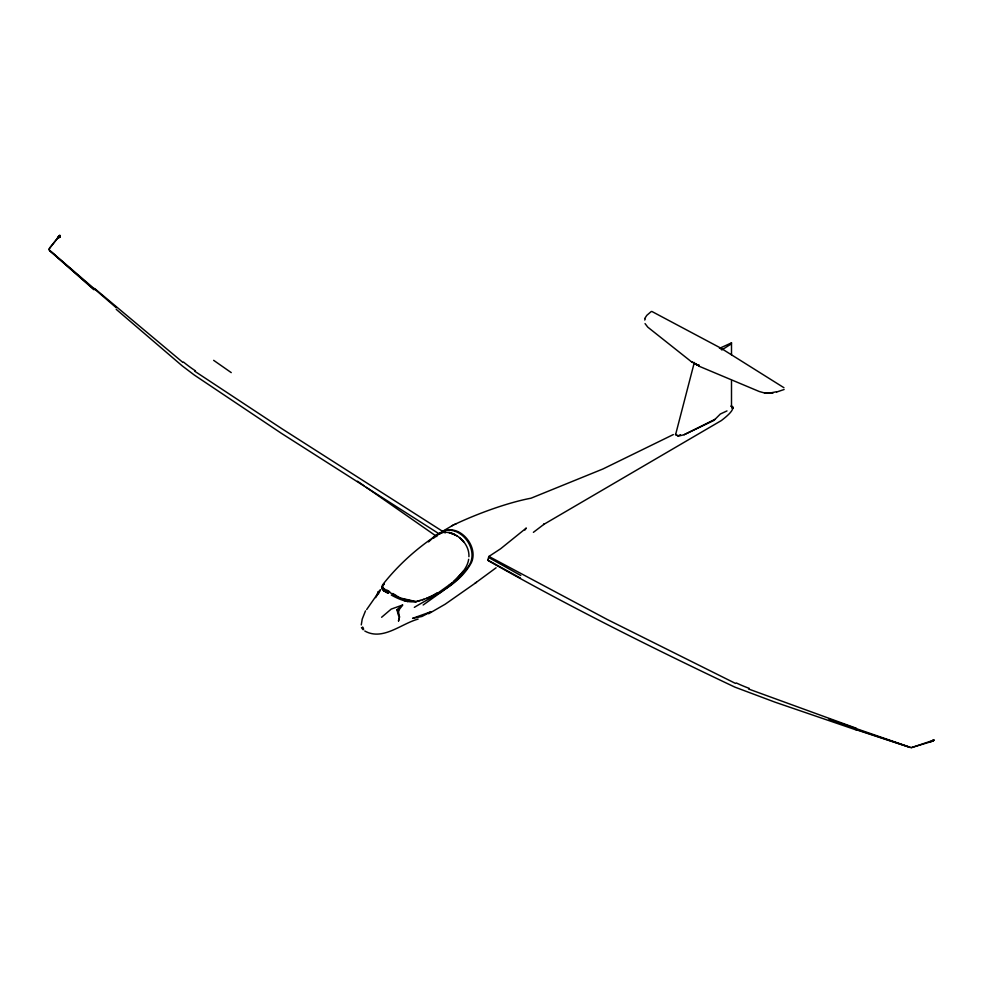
<?xml version="1.0" encoding="UTF-8"?>
<svg xmlns="http://www.w3.org/2000/svg" width="983" height="983" viewBox="0 0 983 983"><rect width="100%" height="100%" fill="white"/><g stroke="black" fill="none" stroke-linecap="round" stroke-linejoin="round"><path stroke-width="1.47" d="M385.508 591.705C381.539 591.102 380.372 585.032 384.242 583.705M381.797 587.981L382.018 586.667L382.264 588.117L399.307 597.959L403.644 599.212L415.563 601.78L423.992 599.335M533.388 532.331L544.361 523.988L543.624 524.492L721.387 420.54C725.024 417.689 736.759 408.731 731.352 406.04A1.266 0.737 60 0 0 731.069 406.237L731.02 406.409M731.659 406.507L732.335 406.741L731.426 406.04M402.612 605.036L396.886 609.706L398.619 615.874L398.729 610.296L402.612 605.036L391.222 609.091L381.601 617.275M49.199 248.822L59.828 235.355L49.605 248.023L49.261 249.854A4.055 2.642 7.5 0 0 50.047 250.984L94.012 289.788M363.636 628.911L363.538 629.415A1.757 1.008 60 0 1 363.059 629.698L361.474 627.633M382.891 585.893L382.854 587.551M399.516 616.82L398.52 620.986L399.516 616.82L398.459 613.638M524.897 530.046L526.323 528.018L500.63 548.76L488.932 556.439L487.752 560.077L488.428 560.74C568.752 606.29 651.459 647.551 734.866 687.117L774.948 702.145L855.972 729.865M468.682 559.278C467.429 568.125 460.142 575.338 453.777 581.408L455.866 579.454M377.153 595.649L378.492 591.348L375.715 597.639M932.535 740.58L933.85 739.966L933.42 740.838L931.048 741.465L933.789 740.15L911.462 747.645M733.232 407.183L732.618 408.424M719.433 348.387L731.499 342.858L730.959 344.124L721.989 349.837M59.41 236.227L58.292 237.923L59.594 235.969L59.57 237.149L59.717 235.699L59.803 237.001L59.766 235.539C61.401 237.8 54.286 240.085 59.263 235.908L57.653 238.267M378.43 593.916L380.421 589.788L366.671 609.558M365.492 610.873L362.223 619.069L361.277 624.918M644.725 320.016L645.229 319.217M644.75 318.492L646.802 315.346L651.311 311.476M462.391 572.573L462.932 571.836L462.477 572.315M383.812 584.271L383.223 585.069L383.825 584.578M383.382 583.816C397.636 565.876 414.715 550.234 433.601 537.283M463.239 571.209L456.272 579.098M726.978 410.919L720.355 414.003L713.941 420.429L684.131 434.707L678.565 436.096L675.567 434.732L694.317 362.494L694.539 363.71L697.844 365.271M426.413 598.438L438.504 592.602L452.389 582.636M433.515 538.192L441.92 531.84M428.514 541.916L431.082 539.569M449.206 585.18L451.32 583.558M453.568 581.592L451.811 583.079M855.788 729.595L909.853 747.387A4.043 2.003 -6.2 0 0 911.474 747.596L930.102 741.968L933.813 739.99M431.942 538.795C444.906 523.03 469.813 538.61 468.928 556.685M434.486 536.804L435.162 536.251M434.253 594.899L436.636 593.118M496.096 567.781L474.924 583.361M423.157 605L442.743 591.004M476.448 582.317L445.201 604.189L428.613 613.761M438.049 534.371L443.038 531.225M414.334 607.359C434.867 594.862 459.761 584.713 471.557 562.264C478.647 545.897 459.331 523.386 442.633 531.484M444.083 530.427L453.224 525.119M784.115 389.501L776.57 392.057M441.65 591.668L432.127 596.46L422.444 599.741M680.445 434.658L677.975 435.948L675.456 434.216M930.09 741.981L933.383 740.838M673.33 434.572L602.935 468.977L531.041 498.197C507.56 502.62 476.177 513.986 451.59 525.893M684.131 434.707L714.924 419.36M454.539 524.504L456.161 523.73M418.119 619.093C401.199 623.664 382.78 641.125 364.779 631M440.593 533.044L443.296 532.258M428.096 597.885C444.463 591.877 458.557 580.142 468.621 566.147C479.741 550.419 461.641 525.291 443.517 531.029M420.355 600.416L416.559 601.547M776.779 391.689L770.893 392.856M697.856 365.271L699.331 365.148M415.846 601.608C407.146 602.874 398.717 599.151 391.283 595.047M764.528 392.967L772.773 392.967L764.528 392.967L759.281 391.517L698.999 366.192M403.595 600.343L407.662 601.608M416.202 601.645L401.396 598.266M697.93 364.976L694.6 363.477M396.886 609.706L398.729 610.296M909.865 747.326L855.8 729.165M910 747.191L828.988 719.2M856.34 728.268L748.53 688.997M455.117 534.678L448.936 532.405L451.369 533.462M455.018 535.047L456.898 535.87M731.807 408.006L732.458 408.228A2.335 1.352 60 0 0 733.097 407.859M362.543 627.019L363.219 627.719M383.014 588.043L384.66 588.878M462.809 541.178L463.423 541.473M455.043 534.973L450.214 532.639L453.814 534.445M735.468 683.418L607.052 619.388L488.932 556.439M381.994 588.682L382.682 589.05M433.491 537.971L433.233 537.775M651.901 311.476L719.826 347.601M487.752 560.077L520.4 578.065M488.588 557.447L520.793 575.497M386.798 590.033L389.698 591.68M385.963 591.963L388.371 593.363L383.419 590.488M392.782 593.486L396.591 595.759M720.994 349.235L721.657 349.641M397.562 596.349L400.032 597.873M721.891 348.793L783.942 387.707M439.868 534.31L281.359 433.306L194.167 374.941L182.248 365.897L116.215 309.326M443.173 531.705L281.998 428.797L194.769 371.255M213.643 360.331L231.251 372.618M357.529 481.228L363.821 485.614M366.327 487.371L436.796 536.558M691.663 361.953L647.785 327.155L645.057 323.604M182.826 362.383L94.565 288.461M116.24 307.704L50.194 250.788M94.036 289.371L50.059 250.923A4.043 2.63 7.1 0 1 49.273 249.805L49.162 249.326M459.491 537.603L463.939 542.186M59.828 235.355L60.049 236.854M731.499 342.858L731.499 354.937M731.499 380.618L731.499 406.286M749.341 688.407A164.112 87.131 -5.1 0 1 736.279 682.939M195.42 370.849A164.1 104.382 4 0 1 183.489 362.063M59.594 235.969L59.324 237.308L59.656 235.846M59.275 236.055L57.702 238.255L59.275 236.055M431.23 611.635L421.953 616.464L412.59 618.356L431.23 611.635M933.617 740.58L931.552 741.17L933.555 740.678M698.753 365.799L691.565 361.658L698.753 365.799M445.078 532.725L445.004 531.692L445.078 532.725"/></g></svg>
